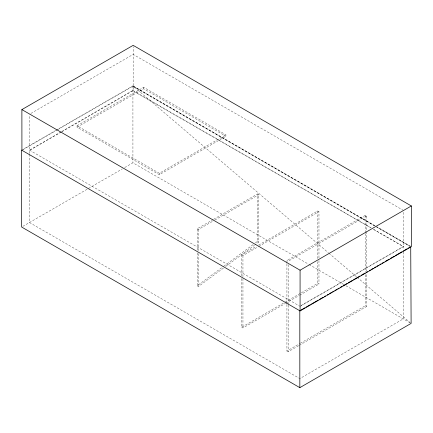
<?xml version="1.0" encoding="UTF-8"?>
<svg xmlns="http://www.w3.org/2000/svg" width="433" height="433" viewBox="0 0 433 433"><rect width="100%" height="100%" fill="white"/><g stroke="black" fill="none" stroke-linecap="round" stroke-linejoin="round"><path stroke-width="0.32" stroke-dasharray="2.17 1.62" d="M374.437 225.712L132.926 85.886L132.807 86.27L374.448 225.782M371.092 227.915L132.926 90.41L132.807 90.795L370.794 227.796M223.46 268.087L198.455 286.5L197.199 285.775L223.293 266.56M223.839 266.16L253.191 244.548M255.367 242.945L257.543 241.343L257.543 193.93L258.793 194.655L258.793 242.069L254.988 244.872M225.636 266.484L254.447 245.273M30.889 113.441L133.164 54.396L402.928 210.14M21.65 150.132L55.619 130.517M56.203 130.181L132.926 85.886L328.328 252.726M23.09 149.612L57.524 129.732M58.103 129.397L133.164 86.064L375.054 225.723M29.487 153.515L29.487 150.132L61.042 131.913M61.627 131.572L132.926 90.41M61.372 132.033L29.72 150.311L29.72 114.783M61.962 131.697L133.164 90.589L133.164 46.683M77.058 125.759L143.664 87.304L225.945 134.809L225.945 136.254L159.339 174.71L77.058 127.21L77.058 125.759L159.339 173.265L225.945 134.809M77.058 127.21L143.664 88.754L225.945 136.254M22.819 226.367L122.404 168.875M124.726 167.533L132.926 162.797L308.626 264.238M197.199 250.231L197.199 228.77L213.02 219.634M213.604 219.298L257.543 193.93M197.199 228.77L198.455 229.49L212.516 221.377M214.86 220.024L258.793 194.655M241.701 275.805L241.701 254.837L256.314 246.393M258.653 245.046L317.708 210.952L318.964 211.672L318.964 258.355M241.701 254.837L242.951 255.557L258.155 246.783M258.739 246.442L318.964 211.672M286.927 263.242L286.927 260.542L365.29 215.298L366.54 216.024L366.54 230.876M366.54 216.024L288.178 261.261L286.927 260.542M241.701 278.511L241.701 327.224L284.384 302.58M284.968 302.245L317.708 283.339L318.964 284.064L318.964 259.031M241.701 327.224L242.951 327.949L285.049 303.641M285.634 303.306L299.084 295.539M299.668 295.203L318.964 284.064M301.005 305.541L403.28 246.496L403.28 249.202M300.074 306.396L403.513 246.675L403.513 211.824M286.927 304.431L286.927 351.028L299.793 343.596M300.378 343.261L365.29 305.785L366.54 306.51L366.54 274.094M286.927 351.028L288.178 351.748L298.705 345.675M299.29 345.334L366.54 306.51M375.644 226.058L410.765 246.339M376.786 227.13L410.138 246.388L376.775 227.071M373.435 229.268L403.513 246.675M373.722 229.485L403.28 246.496M309.065 264.493L343.764 284.524M345.929 285.775L410.527 323.072M257.543 241.343L258.793 242.069M29.487 150.132L299.836 306.218M328.842 253.164L356.608 276.871M357.122 277.309L410.083 322.531M403.28 251.909L403.28 318.888L299.836 378.604L29.487 222.519L29.487 154.191M366.54 231.552L366.54 271.394M365.29 215.298L365.29 232.857M365.29 233.528L365.29 272.021M365.29 274.722L365.29 305.785M317.708 210.952L317.708 258.983M317.708 261.689L317.708 283.339M288.178 264.639L288.178 304.48M288.178 305.157L288.178 351.748M286.927 263.919L286.927 303.755M242.951 255.557L242.951 277.883M242.951 278.56L242.951 327.949M198.455 229.49L198.455 250.951M198.455 253.635L198.455 286.5M197.199 252.91L197.199 285.775M159.339 173.265L159.339 174.71M143.664 87.304L143.664 88.754M132.926 85.886L132.926 162.797"/><path stroke-width="0.65" d="M21.921 150.289L21.888 109.592L133.164 45.346L411.35 205.956L411.35 246.675L300.074 310.921L21.65 150.132L21.65 227.044L299.836 387.654L411.112 323.408L410.722 246.723M21.888 109.592L300.074 270.203L411.35 205.956M299.804 310.764L299.836 387.654M301.005 310.066L305.092 307.711M306.261 307.035L310.342 304.675M311.511 304.004L317.93 300.296M319.099 299.62L323.18 297.265M324.349 296.589L325.519 295.918M327.267 294.905L328.436 294.229M329.6 293.558L331.353 292.546M332.522 291.874L333.686 291.198M334.855 290.527L336.603 289.515M337.772 288.838L338.942 288.167M340.105 287.49L341.859 286.484M343.023 285.807L347.109 283.447M348.278 282.776L352.365 280.416M353.528 279.745L359.947 276.038M361.117 275.361L365.203 273.007M366.367 272.33L367.536 271.659M369.289 270.647L370.453 269.97M371.622 269.299L373.37 268.287M374.54 267.616L375.709 266.939M376.872 266.268L378.626 265.256M379.79 264.579L380.959 263.908M382.128 263.232L383.876 262.225M385.045 261.548L389.132 259.188M390.295 258.517L394.382 256.157M395.551 255.486L401.97 251.779M403.134 251.102L407.22 248.742M408.389 248.071L410.138 247.059M300.074 270.203L300.074 310.921"/></g></svg>
